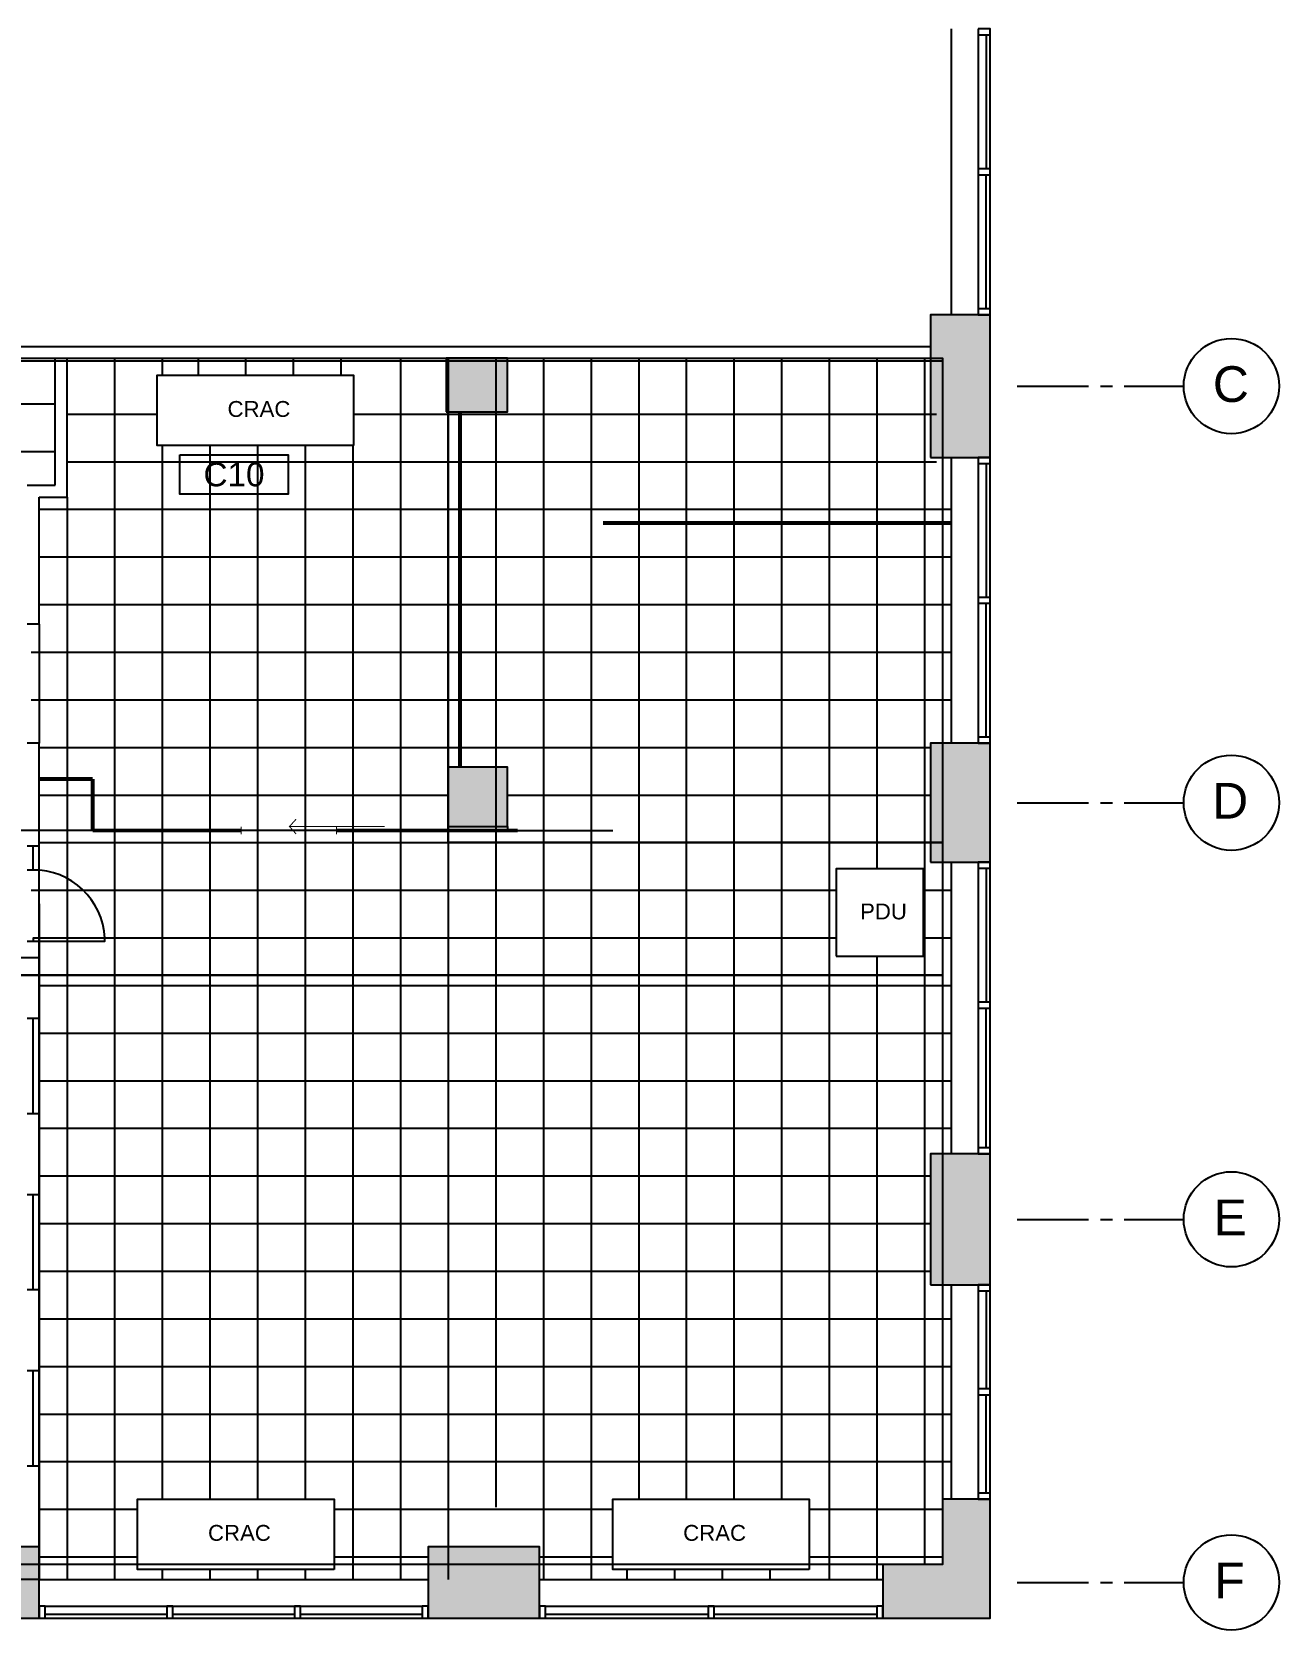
# Model space of a CAD drawing. Header units: inches. Extents: x 272721 to 278660, y 269284 to 271020.
# Drawn here: x 278032 to 278660, y 269284 to 270090 of the extents above; entities that cross this region are included whole.
import ezdxf
from ezdxf.enums import TextEntityAlignment as Align

# ---------------------------------------------------------------- set-up
doc = ezdxf.new("R2010")
doc.units = ezdxf.units.IN
doc.header["$LTSCALE"] = 48
doc.header["$MEASUREMENT"] = 0
doc.linetypes.add('HFC 11-10-04$0$CENTER2', pattern=[1.125, 0.75, -0.125, 0.125, -0.125])
for name, color, linetype in [('A-ANNO-CAGE', 4, 'Continuous'), ('A-COLS', 6, 'Continuous'), ('A-COLS-GRID', 5, 'Continuous'), ('A-COLS-PATT', 9, 'Continuous'), ('A-CORE-DOOR', 3, 'Continuous'), ('A-CORE-PART', 6, 'Continuous'), ('A-CORE-WIND', 3, 'Continuous'), ('A-CORE-WIND-SILL', 2, 'Continuous'), ('A-FLOR-CAGE', 3, 'Continuous'), ('A-FLOR-DOOR-HEAD', 2, 'Continuous'), ('A-FLOR-GRID', 251, 'Continuous')]:
    doc.layers.add(name, color=color, linetype=linetype)
doc.styles.add('TITLES', font='arial.ttf')

# ---------------------------------------------------------------- blocks, each defined once
blk = doc.blocks.new('CEILING')
at = {"layer": 'A-FLOR-DOOR-HEAD'}
for p, q in [((278035.27, 269791.22), (278035.27, 269731.22)), ((278276.27, 269687.22), (278324.27, 269687.22)), ((278035.27, 269650.22), (278035.27, 269614.22))]:
    blk.add_line(p, q, dxfattribs=at)

msp = doc.modelspace()

# ---------------------------------------------------------------- hatches: boundary and pattern name
at = {"layer": 'A-COLS-PATT'}
for points in [[(278484.27, 269875.22), (278514.27, 269875.22), (278514.27, 269947.22), (278484.27, 269947.22)], [(278240.27, 269898.22), (278271.27, 269898.22), (278271.27, 269925.22), (278240.27, 269925.22)], [(278484.27, 269671.22), (278514.27, 269671.22), (278514.27, 269731.22), (278484.27, 269731.22)], [(278241.27, 269689.22), (278271.27, 269689.22), (278271.27, 269719.22), (278241.27, 269719.22)], [(278484.27, 269458.22), (278514.27, 269458.22), (278514.27, 269524.22), (278484.27, 269524.22)], [(278460.27, 269317.22), (278460.27, 269290.22), (278514.27, 269290.22), (278514.27, 269350.22), (278490.27, 269350.22), (278490.27, 269317.22)], [(277979.27, 269290.22), (278035.27, 269290.22), (278035.27, 269326.22), (277979.27, 269326.22)], [(278231.27, 269290.22), (278287.27, 269290.22), (278287.27, 269326.22), (278231.27, 269326.22)]]:
    msp.add_hatch(color=256, dxfattribs=at).paths.add_polyline_path(points)

# ---------------------------------------------------------------- linework, layer by layer
for points in [[(278490.27, 269614.22), (277683.27, 269614.22), (277683.27, 269923.94), (278490.27, 269923.94)], [(277861.27, 269925.22), (278241.27, 269925.22), (278241.27, 269687.22), (277861.27, 269687.22)], [(278490.27, 269681.1), (278241.27, 269681.1), (278241.27, 269925.22), (278490.27, 269925.22)], [(278490.27, 269317.22), (278035.27, 269317.22), (278035.27, 269681.1), (278490.27, 269681.1)], [(277864.27, 269623.16), (278035.27, 269623.16), (278035.27, 269309.72), (277864.27, 269309.72)], [(276243.27, 269614.22), (278490.27, 269614.22), (278490.27, 269317.22), (276243.27, 269317.22)]]:
    msp.add_lwpolyline(points, close=True)
at = {"color": 3}
for points in [[(278193.65, 269881.22), (278094.65, 269881.22), (278094.65, 269916.72), (278193.65, 269916.72)], [(278436.77, 269623.94), (278480.77, 269623.94), (278480.77, 269667.94), (278436.77, 269667.94)], [(278183.81, 269314.72), (278084.81, 269314.72), (278084.81, 269350.22), (278183.81, 269350.22)], [(278423.21, 269314.72), (278324.21, 269314.72), (278324.21, 269350.22), (278423.21, 269350.22)]]:
    msp.add_lwpolyline(points, close=True, dxfattribs=at)
at = {"layer": 'A-ANNO-CAGE', "linetype": 'Continuous'}
msp.add_lwpolyline([(278106.15, 269876.56), (278160.67, 269876.56), (278160.67, 269856.67), (278106.15, 269856.67)], close=True, dxfattribs=at)
at = {"layer": 'A-COLS'}
for points in [[(278484.27, 269875.22), (278514.27, 269875.22), (278514.27, 269947.22), (278484.27, 269947.22)], [(278240.27, 269898.22), (278271.27, 269898.22), (278271.27, 269925.22), (278240.27, 269925.22)], [(278484.27, 269671.22), (278514.27, 269671.22), (278514.27, 269731.22), (278484.27, 269731.22)], [(278241.27, 269689.22), (278271.27, 269689.22), (278271.27, 269719.22), (278241.27, 269719.22)], [(278484.27, 269458.22), (278514.27, 269458.22), (278514.27, 269524.22), (278484.27, 269524.22)], [(277979.27, 269290.22), (278035.27, 269290.22), (278035.27, 269326.22), (277979.27, 269326.22)], [(278231.27, 269290.22), (278287.27, 269290.22), (278287.27, 269326.22), (278231.27, 269326.22)]]:
    msp.add_lwpolyline(points, close=True, dxfattribs=at)
msp.add_lwpolyline([(278460.27, 269317.22), (278460.27, 269290.22), (278514.27, 269290.22), (278514.27, 269350.22), (278490.27, 269350.22), (278490.27, 269317.22), (278460.27, 269317.22)], dxfattribs=at)
at = {"layer": 'A-COLS-GRID', "linetype": 'HFC 11-10-04$0$CENTER2'}
for p, q in [((278527.94, 269911.22), (278611.94, 269911.22)), ((278527.94, 269701.22), (278611.94, 269701.22)), ((278527.94, 269491.22), (278611.94, 269491.22)), ((278527.94, 269308.22), (278611.94, 269308.22))]:
    msp.add_line(p, q, dxfattribs=at)
at = {"layer": 'A-COLS-GRID', "color": 4, "linetype": 'Continuous'}
for centre in [(278635.88, 269911.22), (278635.88, 269701.22), (278635.88, 269491.22), (278635.88, 269308.22)]:
    msp.add_circle(centre, 24, dxfattribs=at)
at = {"layer": 'A-CORE-DOOR'}
msp.add_lwpolyline([(278032.27, 269631.41), (278068.27, 269631.41), (278068.27, 269632.91), (278032.27, 269632.91)], close=True, dxfattribs=at)
at = {"layer": 'A-CORE-DOOR', "color": 8}
msp.add_arc((278032.18, 269631.29), 36.12, 2.57515, 90.32281, dxfattribs=at)
at = {"layer": 'A-CORE-PART'}
for p, q in [((277689.27, 269931.22), (278484.27, 269931.22)), ((277773.77, 269925.22), (278484.27, 269925.22)), ((278043.27, 269861.22), (278043.27, 269925.22)), ((278049.27, 269855.22), (278049.27, 269925.22)), ((278029.27, 269861.22), (278043.27, 269861.22)), ((278035.27, 269855.22), (278049.27, 269855.22)), ((278035.27, 269791.22), (278035.27, 269855.22)), ((278035.27, 269791.22), (278029.27, 269791.22)), ((278035.27, 269731.22), (278029.27, 269731.22)), ((278035.27, 269667.41), (278035.27, 269731.22)), ((278029.27, 269679.41), (278035.27, 269679.41)), ((278029.27, 269667.41), (278035.27, 269667.41)), ((278029.27, 269631.41), (278035.27, 269631.41)), ((278035.27, 269326.22), (278035.27, 269631.41))]:
    msp.add_line(p, q, dxfattribs=at)
at = {"layer": 'A-CORE-WIND'}
for p, q in [((278508.27, 270088.22), (278508.27, 269950.22)), ((278512.27, 270088.22), (278512.27, 270020.72)), ((278514.27, 269950.22), (278514.27, 270088.22)), ((278512.27, 269950.22), (278512.27, 270017.72)), ((278508.27, 269872.22), (278508.27, 269734.22)), ((278512.27, 269872.22), (278512.27, 269804.72)), ((278514.27, 269734.22), (278514.27, 269872.22)), ((278512.27, 269734.22), (278512.27, 269801.72)), ((278032.27, 269667.41), (278032.27, 269679.41)), ((278508.27, 269668.22), (278508.27, 269527.22)), ((278512.27, 269668.22), (278512.27, 269600.72)), ((278514.27, 269527.22), (278514.27, 269668.22)), ((278512.27, 269527.22), (278512.27, 269597.72)), ((278029.27, 269592.59), (278035.27, 269592.59)), ((278032.27, 269544.59), (278032.27, 269592.59)), ((278029.27, 269544.59), (278035.27, 269544.59)), ((278029.27, 269503.8), (278035.27, 269503.8)), ((278032.27, 269455.8), (278032.27, 269503.8)), ((278029.27, 269455.8), (278035.27, 269455.8)), ((278508.27, 269455.22), (278508.27, 269353.22)), ((278512.27, 269455.22), (278512.27, 269405.72)), ((278514.27, 269353.22), (278514.27, 269455.22)), ((278029.27, 269415.01), (278035.27, 269415.01)), ((278032.27, 269367.01), (278032.27, 269415.01)), ((278512.27, 269353.22), (278512.27, 269402.72)), ((278029.27, 269367.01), (278035.27, 269367.01)), ((278038.27, 269296.22), (278228.27, 269296.22)), ((278290.27, 269296.22), (278457.27, 269296.22)), ((278038.27, 269292.22), (278099.6, 269292.22)), ((278038.27, 269290.22), (278228.27, 269290.22)), ((278102.6, 269292.22), (278163.93, 269292.22)), ((278166.93, 269292.22), (278228.27, 269292.22)), ((278290.27, 269292.22), (278372.27, 269292.22)), ((278290.27, 269290.22), (278457.27, 269290.22)), ((278375.27, 269292.22), (278457.27, 269292.22))]:
    msp.add_line(p, q, dxfattribs=at)
for points in [[(278508.27, 270091.22), (278508.27, 270088.22), (278514.27, 270088.22), (278514.27, 270091.22)], [(278508.27, 270020.72), (278508.27, 270017.72), (278514.27, 270017.72), (278514.27, 270020.72)], [(278508.27, 269950.22), (278508.27, 269947.22), (278514.27, 269947.22), (278514.27, 269950.22)], [(278508.27, 269875.22), (278508.27, 269872.22), (278514.27, 269872.22), (278514.27, 269875.22)], [(278508.27, 269804.72), (278508.27, 269801.72), (278514.27, 269801.72), (278514.27, 269804.72)], [(278508.27, 269734.22), (278508.27, 269731.22), (278514.27, 269731.22), (278514.27, 269734.22)], [(278508.27, 269671.22), (278508.27, 269668.22), (278514.27, 269668.22), (278514.27, 269671.22)], [(278508.27, 269600.72), (278508.27, 269597.72), (278514.27, 269597.72), (278514.27, 269600.72)], [(278508.27, 269527.22), (278508.27, 269524.22), (278514.27, 269524.22), (278514.27, 269527.22)], [(278508.27, 269458.22), (278508.27, 269455.22), (278514.27, 269455.22), (278514.27, 269458.22)], [(278508.27, 269405.72), (278508.27, 269402.72), (278514.27, 269402.72), (278514.27, 269405.72)], [(278508.27, 269353.22), (278508.27, 269350.22), (278514.27, 269350.22), (278514.27, 269353.22)], [(278035.27, 269290.22), (278038.27, 269290.22), (278038.27, 269296.22), (278035.27, 269296.22)], [(278099.6, 269290.22), (278102.6, 269290.22), (278102.6, 269296.22), (278099.6, 269296.22)], [(278163.93, 269290.22), (278166.93, 269290.22), (278166.93, 269296.22), (278163.93, 269296.22)], [(278228.27, 269290.22), (278231.27, 269290.22), (278231.27, 269296.22), (278228.27, 269296.22)], [(278287.27, 269290.22), (278290.27, 269290.22), (278290.27, 269296.22), (278287.27, 269296.22)], [(278372.27, 269290.22), (278375.27, 269290.22), (278375.27, 269296.22), (278372.27, 269296.22)], [(278457.27, 269290.22), (278460.27, 269290.22), (278460.27, 269296.22), (278457.27, 269296.22)]]:
    msp.add_lwpolyline(points, close=True, dxfattribs=at)
at = {"layer": 'A-CORE-WIND-SILL'}
for p, q in [((278494.77, 270091.22), (278494.77, 269947.22)), ((278494.77, 269875.22), (278494.77, 269731.22)), ((278494.77, 269671.22), (278494.77, 269524.22)), ((278494.77, 269458.22), (278494.77, 269350.22)), ((278035.27, 269309.72), (278231.27, 269309.72)), ((278287.27, 269309.72), (278460.27, 269309.72))]:
    msp.add_line(p, q, dxfattribs=at)
at = {"layer": 'A-FLOR-CAGE', "linetype": 'Continuous'}
msp.add_line((278271.27, 269689.22), (278271.27, 269687.22), dxfattribs=at)
at = {"layer": 'A-FLOR-CAGE'}
for points, const_width in [([(278247.27, 269719.22), (278247.27, 269898.22)], 2), ([(278319.27, 269842.22), (278494.77, 269842.22)], 2), ([(278062.27, 269713.22), (278035.27, 269713.22)], 2), ([(278062.27, 269687.22), (278062.27, 269713.22)], 2), ([(278137.03, 269689.22), (278137.03, 269685.22)], 0.5), ([(278209.34, 269689.22), (278161.34, 269689.22)], 0.5), ([(278185.03, 269689.22), (278185.03, 269685.22)], 0.5), ([(278062.27, 269687.22), (278137.03, 269687.22)], 2), ([(278185.03, 269687.22), (278271.27, 269687.22)], 2), ([(278271.27, 269687.22), (278276.27, 269687.22)], 2)]:
    msp.add_lwpolyline(points, dxfattribs=dict(at, const_width=const_width))
at = {"layer": 'A-FLOR-CAGE', "linetype": 'Continuous', "const_width": 0.5}
msp.add_lwpolyline([(278164.7, 269692.96), (278161.34, 269689.22), (278164.7, 269685.47)], dxfattribs=at)
at = {"layer": 'A-FLOR-GRID'}
for p, q in [((278073.27, 269925.22), (278073.27, 269309.72)), ((278097.27, 269925.22), (278097.27, 269916.72)), ((278115.27, 269925.22), (278115.27, 269916.22)), ((278139.27, 269925.22), (278139.27, 269916.22)), ((278163.27, 269925.22), (278163.27, 269916.22)), ((278187.27, 269925.22), (278187.27, 269916.22)), ((278217.27, 269925.22), (278217.27, 269309.72)), ((278241.27, 269925.22), (278241.27, 269309.72)), ((278265.27, 269925.22), (278265.27, 269346.15)), ((278289.27, 269925.22), (278289.27, 269309.72)), ((278313.27, 269925.22), (278313.27, 269309.72)), ((278337.27, 269925.22), (278337.27, 269349.72)), ((278361.27, 269925.22), (278361.27, 269349.72)), ((278385.27, 269925.22), (278385.27, 269349.72)), ((278409.27, 269925.22), (278409.27, 269349.72)), ((278433.27, 269925.22), (278433.27, 269309.72)), ((278457.27, 269925.22), (278457.27, 269667.94)), ((278481.27, 269925.22), (278481.27, 269317.22)), ((277689.27, 269902.22), (278043.27, 269902.22)), ((278049.27, 269897.1), (278094.53, 269897.1)), ((278193.53, 269897.1), (278487.27, 269897.1)), ((277689.27, 269878.22), (278043.27, 269878.22)), ((278097.27, 269881.22), (278097.27, 269350.22)), ((278121.27, 269881.22), (278121.27, 269350.22)), ((278145.27, 269881.22), (278145.27, 269350.22)), ((278169.27, 269881.22), (278169.27, 269350.22)), ((278193.27, 269881.22), (278193.27, 269309.72)), ((278049.27, 269873.1), (278487.27, 269873.1)), ((278049.27, 269855.22), (278049.27, 269309.72)), ((278035.27, 269849.1), (278494.77, 269849.1)), ((278035.27, 269825.1), (278494.77, 269825.1)), ((278035.27, 269801.1), (278494.77, 269801.1)), ((278031.27, 269777.1), (278494.77, 269777.1)), ((278031.27, 269753.1), (278494.77, 269753.1)), ((278035.27, 269729.1), (278484.27, 269729.1)), ((278035.27, 269705.1), (278241.27, 269705.1)), ((278271.27, 269705.1), (278484.27, 269705.1)), ((278035.27, 269681.1), (278065.27, 269681.1)), ((278065.27, 269681.1), (278484.27, 269681.1)), ((278031.27, 269657.1), (278436.77, 269657.1)), ((278480.77, 269657.1), (278494.77, 269657.1)), ((278035.27, 269633.1), (278436.77, 269633.1)), ((278480.77, 269633.1), (278494.77, 269633.1)), ((278457.27, 269623.94), (278457.27, 269309.72)), ((278035.27, 269609.1), (278494.77, 269609.1)), ((278035.27, 269585.1), (278494.77, 269585.1)), ((278035.27, 269561.1), (278494.77, 269561.1)), ((278035.27, 269537.1), (278494.77, 269537.1)), ((278035.27, 269513.1), (278385.27, 269513.1)), ((278385.27, 269513.1), (278484.27, 269513.1)), ((278035.27, 269489.1), (278484.27, 269489.1)), ((278035.27, 269465.1), (278484.27, 269465.1)), ((278035.27, 269441.1), (278494.77, 269441.1)), ((278035.27, 269417.1), (278385.27, 269417.1)), ((278385.27, 269417.1), (278494.77, 269417.1)), ((278035.27, 269393.1), (278494.77, 269393.1)), ((278035.27, 269369.1), (278494.77, 269369.1)), ((278035.27, 269345.1), (278084.81, 269345.1)), ((278183.81, 269345.1), (278324.21, 269345.1)), ((278423.21, 269345.1), (278490.27, 269345.1)), ((278035.27, 269321.1), (278084.81, 269321.1)), ((278183.81, 269321.1), (278231.27, 269321.1)), ((278287.27, 269321.1), (278324.27, 269321.1)), ((278423.27, 269321.1), (278490.27, 269321.1)), ((278097.27, 269314.72), (278097.27, 269309.72)), ((278121.27, 269314.72), (278121.27, 269309.72)), ((278145.27, 269314.72), (278145.27, 269309.72)), ((278169.27, 269314.72), (278169.27, 269309.72)), ((278331.27, 269314.72), (278331.27, 269309.72)), ((278355.27, 269314.72), (278355.27, 269309.72)), ((278379.27, 269314.72), (278379.27, 269309.72)), ((278403.27, 269314.72), (278403.27, 269309.72))]:
    msp.add_line(p, q, dxfattribs=at)

# ---------------------------------------------------------------- block references
msp.add_blockref('CEILING', (0, 0))

# ---------------------------------------------------------------- texts
at = {"char_height": 8, "attachment_point": 1, "style": 'TITLES'}
for s, insert in [('CRAC', (278130.14, 269903.69)), ('PDU', (278448.81, 269650.42)), ('CRAC', (278120.3, 269337.19)), ('CRAC', (278359.7, 269337.19))]:
    msp.add_mtext(s, dxfattribs=dict(at, insert=insert))
at = {"layer": 'A-ANNO-CAGE', "insert": (278133.41, 269866.61), "char_height": 12, "width": 89.875, "attachment_point": 5, "style": 'TITLES'}
msp.add_mtext('C10', dxfattribs=at)
at = {"layer": 'A-COLS-GRID', "color": 4, "linetype": 'Continuous', "style": 'TITLES'}
for s, p in [('C', (278635.62, 269903.22)), ('D', (278635.28, 269693.22)), ('E', (278635.24, 269483.22)), ('F', (278634.97, 269300.22))]:
    msp.add_text(s, height=18, dxfattribs=at).set_placement(p, align=Align.CENTER)

doc.saveas('drawing.dxf')
